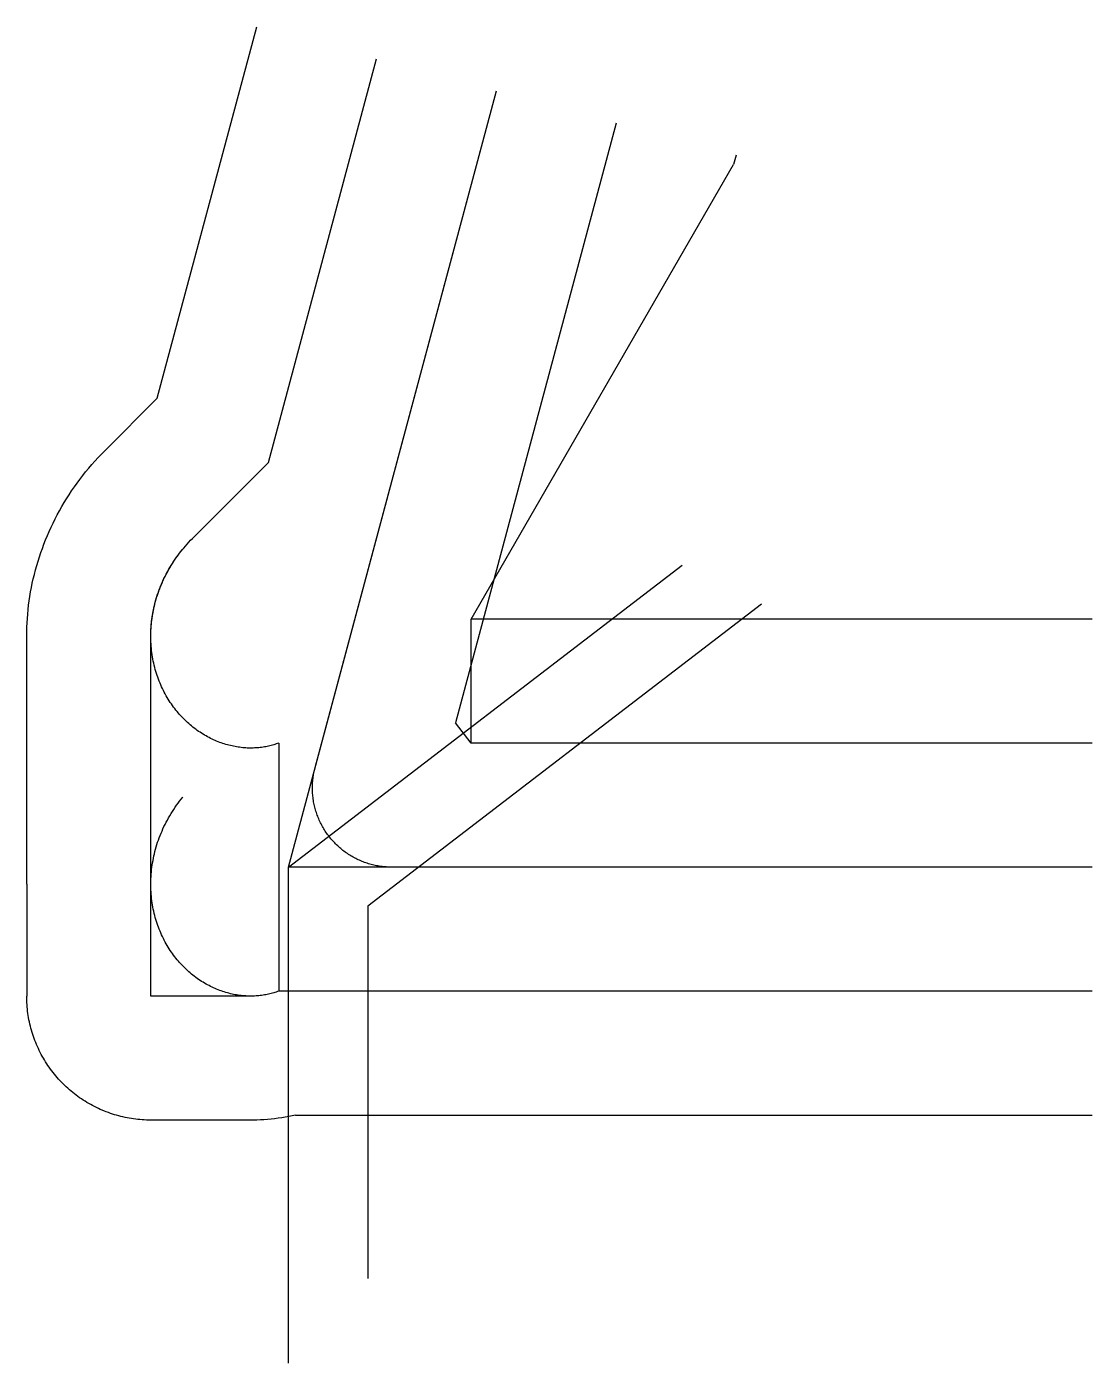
# Model space of a CAD drawing. Header units: metres. Extents: x -4883 to 15000, y -9260 to 15687.
import ezdxf

# ---------------------------------------------------------------- set-up
doc = ezdxf.new("R2010")
doc.units = ezdxf.units.M

msp = doc.modelspace()

# ---------------------------------------------------------------- linework, layer by layer
at = {"color": 1}
for p, q in [((-2448, 8752), (-590, 15687)), ((-373, 7554), (1646, 15088)), ((0, 0), (3882, 14489)), ((6118, 13890), (3118, 2694)), ((8355, 13291), (8307, 13114)), ((3409, 4630), (8307, 13114)), ((-3428, 7773), (-2448, 8752)), ((-1791, 6136), (-373, 7554)), ((15000, 4630), (3409, 4630)), ((3409, 2315), (3409, 4630)), ((-4883, -317), (-4883, 4313)), ((-2568, -317), (-2568, 4313)), ((3409, 2315), (3118, 2694)), ((-182, 2315), (-182, -2315)), ((15000, 2315), (3409, 2315)), ((15000, 0), (0, 0)), ((-4883, -317), (-4883, -2407)), ((-4883, -317), (-4883, -317)), ((-2568, -2407), (-2568, -317)), ((-2568, -317), (-2568, -317)), ((-701, -2407), (-2568, -2407)), ((15000, -2315), (-182, -2315)), ((-701, -4722), (-2568, -4722)), ((135, -4630), (15000, -4630))]:
    msp.add_line(p, q, dxfattribs=at)
for points in [[(15000, 0), (1927, 0), (1901, 0), (1875, 1), (1850, 2), (1824, 4), (1798, 6), (1772, 8), (1747, 11), (1721, 14), (1696, 18), (1670, 22), (1645, 27), (1620, 32), (1594, 38), (1569, 44), (1544, 50), (1519, 57), (1495, 65), (1470, 72), (1446, 81), (1421, 89), (1397, 98), (1373, 108), (1349, 118), (1326, 128), (1302, 139), (1279, 150), (1256, 161), (1233, 173), (1210, 185), (1188, 198), (1165, 211), (1143, 225), (1122, 239), (1100, 253), (1079, 267), (1058, 282), (1037, 298), (1017, 313), (996, 330), (977, 346), (957, 363), (938, 380), (919, 397), (900, 415), (881, 433), (863, 452), (846, 470), (828, 489), (811, 509), (794, 528), (778, 548), (762, 568), (746, 589), (731, 610), (716, 631), (701, 652), (687, 673), (673, 695), (660, 717), (646, 739), (634, 762), (621, 784), (610, 807), (598, 830), (587, 854), (576, 877), (566, 901), (556, 925), (547, 949), (538, 973), (529, 997), (521, 1022), (513, 1046), (506, 1071), (499, 1096), (492, 1121), (486, 1146), (481, 1171), (476, 1197), (471, 1222), (467, 1247), (463, 1273), (459, 1298), (456, 1324), (454, 1350), (452, 1376), (450, 1401), (449, 1427), (449, 1453), (448, 1479), (449, 1504), (449, 1530), (450, 1556), (452, 1582), (454, 1608), (456, 1633), (459, 1659), (463, 1684), (467, 1710), (471, 1735), (476, 1761), (481, 1786), (486, 1811), (492, 1836), (499, 1861), (499, 1861), (3882, 14489)], [(-4883, 4313), (-4882, 4395), (-4880, 4477), (-4877, 4559), (-4872, 4642), (-4865, 4724), (-4857, 4807), (-4848, 4889), (-4837, 4972), (-4825, 5054), (-4811, 5137), (-4796, 5219), (-4779, 5301), (-4761, 5383), (-4741, 5465), (-4720, 5547), (-4697, 5628), (-4673, 5709), (-4648, 5790), (-4621, 5871), (-4592, 5951), (-4563, 6031), (-4531, 6110), (-4498, 6189), (-4464, 6268), (-4429, 6346), (-4392, 6424), (-4353, 6501), (-4313, 6578), (-4272, 6654), (-4229, 6729), (-4185, 6804), (-4140, 6878), (-4093, 6952), (-4045, 7025), (-3995, 7097), (-3944, 7168), (-3892, 7239), (-3838, 7308), (-3784, 7377), (-3727, 7446), (-3670, 7513), (-3611, 7579), (-3551, 7645), (-3490, 7709), (-3428, 7773), (-3428, 7773)], [(-2568, 4313), (-2568, 4354), (-2567, 4396), (-2565, 4438), (-2562, 4480), (-2559, 4522), (-2555, 4565), (-2550, 4607), (-2544, 4650), (-2538, 4692), (-2531, 4735), (-2523, 4777), (-2514, 4820), (-2505, 4862), (-2495, 4905), (-2484, 4947), (-2472, 4990), (-2459, 5032), (-2446, 5075), (-2432, 5117), (-2417, 5159), (-2401, 5201), (-2385, 5243), (-2368, 5285), (-2349, 5326), (-2331, 5368), (-2311, 5409), (-2290, 5450), (-2269, 5491), (-2247, 5531), (-2224, 5572), (-2201, 5612), (-2176, 5651), (-2151, 5691), (-2125, 5730), (-2099, 5769), (-2071, 5807), (-2043, 5845), (-2014, 5883), (-1984, 5921), (-1954, 5957), (-1923, 5994), (-1891, 6030), (-1858, 6066), (-1825, 6101), (-1791, 6136), (-1791, 6136)], [(-182, 2315), (-205, 2307), (-228, 2299), (-252, 2291), (-275, 2284), (-299, 2277), (-323, 2271), (-348, 2264), (-373, 2259), (-397, 2253), (-423, 2248), (-448, 2244), (-474, 2240), (-500, 2236), (-526, 2233), (-552, 2230), (-579, 2228), (-605, 2226), (-632, 2225), (-659, 2224), (-687, 2223), (-714, 2223), (-741, 2224), (-769, 2224), (-797, 2226), (-825, 2228), (-853, 2230), (-881, 2233), (-910, 2237), (-938, 2241), (-966, 2245), (-995, 2250), (-1024, 2256), (-1052, 2262), (-1081, 2268), (-1110, 2276), (-1139, 2283), (-1167, 2291), (-1196, 2300), (-1225, 2310), (-1254, 2319), (-1282, 2330), (-1311, 2341), (-1340, 2352), (-1368, 2364), (-1397, 2377), (-1425, 2390), (-1454, 2404), (-1482, 2419), (-1510, 2433), (-1538, 2449), (-1566, 2465), (-1593, 2482), (-1621, 2499), (-1648, 2517), (-1676, 2535), (-1703, 2554), (-1729, 2573), (-1756, 2593), (-1782, 2614), (-1808, 2635), (-1834, 2657), (-1860, 2679), (-1885, 2701), (-1910, 2725), (-1935, 2749), (-1959, 2773), (-1983, 2798), (-2007, 2823), (-2031, 2849), (-2054, 2876), (-2076, 2903), (-2099, 2930), (-2121, 2959), (-2142, 2987), (-2163, 3016), (-2184, 3046), (-2204, 3076), (-2224, 3106), (-2244, 3137), (-2263, 3169), (-2281, 3201), (-2299, 3233), (-2317, 3266), (-2334, 3299), (-2350, 3333), (-2366, 3367), (-2381, 3402), (-2396, 3437), (-2411, 3472), (-2424, 3508), (-2438, 3544), (-2450, 3580), (-2462, 3617), (-2474, 3654), (-2484, 3692), (-2495, 3730), (-2504, 3768), (-2513, 3807), (-2521, 3846), (-2529, 3885), (-2536, 3924), (-2542, 3964), (-2548, 4004), (-2553, 4044), (-2557, 4085), (-2561, 4125), (-2564, 4166), (-2566, 4207), (-2567, 4249), (-2568, 4290), (-2568, 4332), (-2567, 4373), (-2566, 4415), (-2564, 4457), (-2561, 4500), (-2557, 4542), (-2553, 4584), (-2548, 4627), (-2542, 4669), (-2535, 4712), (-2527, 4754), (-2519, 4797), (-2510, 4839), (-2500, 4882), (-2490, 4924), (-2478, 4967), (-2466, 5009), (-2453, 5052), (-2440, 5094), (-2425, 5136), (-2410, 5178), (-2394, 5220), (-2377, 5262), (-2359, 5304), (-2341, 5345), (-2322, 5387), (-2302, 5428), (-2281, 5469), (-2259, 5509), (-2237, 5550), (-2214, 5590), (-2190, 5630), (-2165, 5670), (-2140, 5709), (-2113, 5748), (-2086, 5787), (-2058, 5825), (-2030, 5863), (-2001, 5900), (-1971, 5938), (-1971, 5938)], [(0, -9260), (0, 0), (7346, 5637)], [(8828, 4906), (1482, -731), (1482, -7676)], [(-182, -2315), (-205, -2323), (-228, -2331), (-252, -2339), (-275, -2346), (-299, -2353), (-323, -2359), (-348, -2366), (-373, -2371), (-397, -2377), (-423, -2382), (-448, -2386), (-474, -2390), (-500, -2394), (-526, -2397), (-552, -2400), (-579, -2402), (-605, -2404), (-632, -2405), (-659, -2406), (-687, -2407), (-714, -2407), (-741, -2406), (-769, -2406), (-797, -2404), (-825, -2402), (-853, -2400), (-881, -2397), (-910, -2393), (-938, -2389), (-966, -2385), (-995, -2380), (-1024, -2374), (-1052, -2368), (-1081, -2362), (-1110, -2354), (-1139, -2347), (-1167, -2339), (-1196, -2330), (-1225, -2320), (-1254, -2311), (-1282, -2300), (-1311, -2289), (-1340, -2278), (-1368, -2266), (-1397, -2253), (-1425, -2240), (-1454, -2226), (-1482, -2211), (-1510, -2197), (-1538, -2181), (-1566, -2165), (-1593, -2148), (-1621, -2131), (-1648, -2113), (-1676, -2095), (-1703, -2076), (-1729, -2057), (-1756, -2037), (-1782, -2016), (-1808, -1995), (-1834, -1973), (-1860, -1951), (-1885, -1929), (-1910, -1905), (-1935, -1881), (-1959, -1857), (-1983, -1832), (-2007, -1807), (-2031, -1781), (-2054, -1754), (-2076, -1727), (-2099, -1700), (-2121, -1671), (-2142, -1643), (-2163, -1614), (-2184, -1584), (-2204, -1554), (-2224, -1524), (-2244, -1493), (-2263, -1461), (-2281, -1429), (-2299, -1397), (-2317, -1364), (-2334, -1331), (-2350, -1297), (-2366, -1263), (-2381, -1228), (-2396, -1193), (-2411, -1158), (-2424, -1122), (-2438, -1086), (-2450, -1050), (-2462, -1013), (-2474, -976), (-2484, -938), (-2495, -900), (-2504, -862), (-2513, -823), (-2521, -784), (-2529, -745), (-2536, -706), (-2542, -666), (-2548, -626), (-2553, -586), (-2557, -545), (-2561, -505), (-2564, -464), (-2566, -423), (-2567, -381), (-2568, -340), (-2568, -298), (-2567, -257), (-2566, -215), (-2564, -173), (-2561, -130), (-2557, -88), (-2553, -46), (-2548, -3), (-2542, 39), (-2535, 82), (-2527, 124), (-2519, 167), (-2510, 209), (-2500, 252), (-2490, 294), (-2478, 337), (-2466, 379), (-2453, 422), (-2440, 464), (-2425, 506), (-2410, 548), (-2394, 590), (-2377, 632), (-2359, 674), (-2341, 715), (-2322, 757), (-2302, 798), (-2281, 839), (-2259, 879), (-2237, 920), (-2214, 960), (-2190, 1000), (-2165, 1040), (-2140, 1079), (-2113, 1118), (-2086, 1157), (-2058, 1195), (-2030, 1233), (-2001, 1270), (-1971, 1308), (-1971, 1308)], [(-2568, -4722), (-2609, -4722), (-2649, -4721), (-2689, -4719), (-2730, -4716), (-2770, -4713), (-2810, -4709), (-2850, -4705), (-2890, -4699), (-2930, -4693), (-2970, -4687), (-3010, -4679), (-3049, -4671), (-3089, -4663), (-3128, -4653), (-3167, -4643), (-3206, -4632), (-3245, -4621), (-3284, -4609), (-3322, -4596), (-3360, -4582), (-3398, -4568), (-3435, -4553), (-3473, -4538), (-3510, -4522), (-3547, -4505), (-3583, -4488), (-3619, -4470), (-3655, -4451), (-3690, -4432), (-3726, -4412), (-3760, -4391), (-3795, -4370), (-3829, -4349), (-3863, -4326), (-3896, -4303), (-3929, -4280), (-3961, -4256), (-3993, -4231), (-4025, -4206), (-4056, -4180), (-4087, -4154), (-4117, -4127), (-4147, -4100), (-4176, -4072), (-4205, -4044), (-4233, -4015), (-4261, -3986), (-4289, -3956), (-4315, -3926), (-4342, -3895), (-4367, -3864), (-4392, -3832), (-4417, -3800), (-4441, -3768), (-4465, -3735), (-4487, -3702), (-4510, -3668), (-4531, -3634), (-4553, -3599), (-4573, -3564), (-4593, -3529), (-4612, -3494), (-4631, -3458), (-4649, -3422), (-4666, -3385), (-4683, -3349), (-4699, -3312), (-4715, -3274), (-4729, -3237), (-4744, -3199), (-4757, -3161), (-4770, -3122), (-4782, -3084), (-4793, -3045), (-4804, -3006), (-4814, -2967), (-4824, -2928), (-4833, -2888), (-4841, -2849), (-4848, -2809), (-4855, -2769), (-4861, -2729), (-4866, -2689), (-4870, -2649), (-4874, -2609), (-4878, -2568), (-4880, -2528), (-4882, -2488), (-4883, -2447), (-4883, -2407)], [(-182, -2315), (-205, -2323), (-228, -2331), (-252, -2339), (-275, -2346), (-299, -2353), (-323, -2359), (-348, -2366), (-373, -2371), (-397, -2377), (-423, -2382), (-448, -2386), (-474, -2390), (-500, -2394), (-526, -2397), (-552, -2400), (-579, -2402), (-605, -2404), (-632, -2405), (-659, -2406), (-687, -2407), (-701, -2407)], [(135, -4630), (71, -4644), (6, -4657), (-59, -4668), (-125, -4679), (-191, -4688), (-257, -4696), (-323, -4703), (-390, -4709), (-457, -4714), (-524, -4718), (-592, -4720), (-659, -4722), (-701, -4722)]]:
    msp.add_lwpolyline(points, dxfattribs=at)

doc.saveas('drawing.dxf')
